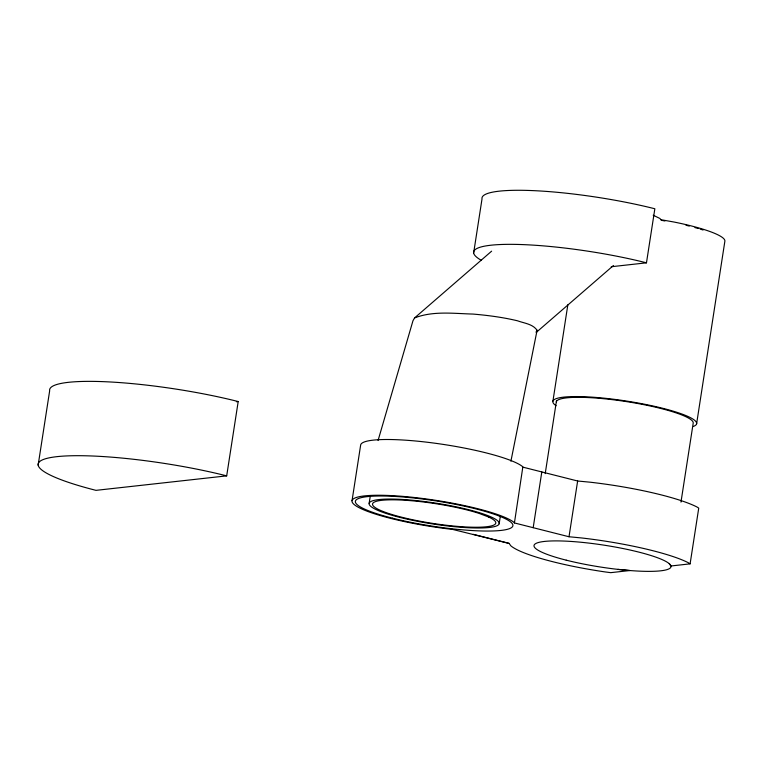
<?xml version="1.0" encoding="UTF-8"?>
<svg xmlns="http://www.w3.org/2000/svg" width="763" height="763" viewBox="0 0 763 763"><rect width="100%" height="100%" fill="white"/><g stroke="black" fill="none" stroke-linecap="round" stroke-linejoin="round"><path stroke-width="1.14" d="M38.15 465.144L49.652 390.818A124.684 19.933 8.8 0 1 111.493 382.044A124.684 19.933 8.8 0 1 238.199 401.538L226.687 475.864L95.995 490.351A124.684 19.933 8.8 0 1 56.843 456.665A124.684 19.933 8.8 0 1 226.687 475.864M352.048 500.681L360.67 444.934A83.119 13.286 8.8 0 1 434.939 443.217A83.119 13.286 8.8 0 1 522.855 466.832L514.424 522.941L569.007 536.751L581.377 537.934A95.241 15.231 8.8 0 1 688.379 562.76L690.105 563.857L698.736 508.11L697.01 507.014A95.241 15.231 8.8 0 0 590.009 482.187L577.639 481.005L523.056 467.194M369.149 503.351L370.198 496.599M473.642 253.001L482.016 198.943A114.288 18.274 8.8 0 1 538.697 190.903A114.288 18.274 8.8 0 1 654.845 208.766L646.471 262.825L611.239 266.735M499.174 523.704A65.799 10.52 8.8 0 0 403.637 499.527A65.799 10.52 8.8 0 0 399.669 517.352A65.799 10.52 8.8 0 0 499.174 523.704L500.385 515.826M533.184 527.691L541.806 471.944M552.898 401.309L567.844 304.79M545.211 473.632L556.504 400.651M569.007 536.751L577.639 481.005M680.977 502.111L693.185 423.255A69.271 11.073 8.8 0 0 627.167 401.719A69.271 11.073 8.8 0 0 556.322 401.843M696.609 423.799L724.85 241.356A72.733 11.626 8.8 0 0 674.044 222.033L660.92 219.696M510.914 461.214L537.085 330.274C532.746 323.951 524.181 323.264 517.505 320.794C502.903 317.303 487.996 315.348 473.05 314.07C453.68 313.564 433.05 310.713 414.576 317.933L412.974 320.737L378.066 440.499M536.017 332.143L537.085 330.274M414.576 317.933L491.62 251.17M536.379 332.296L613.433 265.524M236.377 401.739L238.199 401.538M690.105 563.857L670.877 565.993L669.246 563.676M617.906 569.37L629.971 570.524L610.734 572.66L605.374 571.964A95.241 15.231 8.8 0 1 510.781 545.764L509.112 543.399L452.621 529.417A83.119 13.286 8.8 0 1 354.089 504.477A83.119 13.286 8.8 0 1 415.701 497.648A83.119 13.286 8.8 0 1 514.224 522.579L514.424 522.941M662.637 220.564L664.945 220.974M473.279 534.329L509.112 543.399M653.204 215.223L659.881 218.456L661.473 220.354M556.093 405.697A72.733 11.626 8.8 0 1 624.601 400.766A72.733 11.626 8.8 0 1 693.5 426.364M686.004 225.266A69.271 11.073 8.8 0 1 689.304 226.077M694.94 227.574A69.271 11.073 8.8 0 1 698.155 228.49M700.196 229.1A69.271 11.073 8.8 0 1 703.095 230.016M481.405 260.364A114.288 18.274 8.8 0 1 514.396 244.37A114.288 18.274 8.8 0 1 646.471 262.825M488.578 516.999L479.24 513.451A62.337 9.967 8.8 0 0 377.027 501.138A62.337 9.967 8.8 0 0 437.371 524.086A62.337 9.967 8.8 0 0 488.578 516.999M566.222 560.166A69.271 11.073 8.8 0 0 670.954 566.852A69.271 11.073 8.8 0 0 570.4 541.396A69.271 11.073 8.8 0 0 566.222 560.166M392.411 518.163A79.657 12.733 8.8 0 0 512.86 525.85A79.657 12.733 8.8 0 0 397.218 496.579A79.657 12.733 8.8 0 0 392.411 518.163"/></g></svg>
